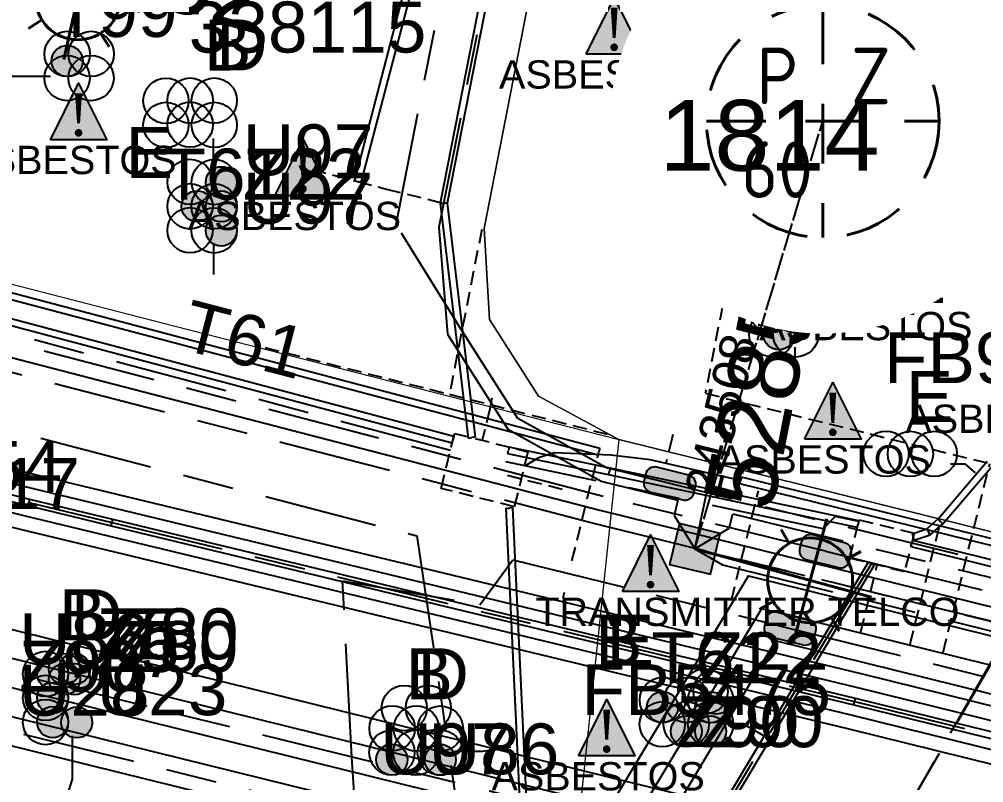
# Model space of a CAD drawing. Header units: metres. Extents: x 313711 to 315840, y 6256069 to 6257554.
# Drawn here: x 315433.85 to 315467.9, y 6256480.72 to 6256507.68 of the extents above; entities that cross this region are included whole.
import ezdxf
from ezdxf.enums import TextEntityAlignment as Align

# ---------------------------------------------------------------- set-up
doc = ezdxf.new("R2010")
doc.units = ezdxf.units.M
for name, pattern in [('Cable Exist OH', [1, 1, 0]), ('Cable Exist UG', [8.2, 4, -1.2, 1.8, -1.2]), ('Dash', [5, 3, -2]), ('DASHED', [0.75, 0.5, -0.25])]:
    doc.linetypes.add(name, pattern=pattern)
doc.layers.get('0').update_dxf_attribs({"color": 6})
for name, color, linetype in [('_User DUCT CONFIGS', 7, 'Continuous'), ('_User EARTHING', 7, 'Continuous'), ('Duct_SP_EXT', 7, 'Continuous'), ('Equip_HV_EXT', 7, 'Continuous'), ('Equip_LV_EXT', 7, 'Continuous'), ('Equip_SL_EXT', 7, 'Continuous'), ('Equip_SP_SL_EXT', 7, 'Continuous'), ('Mains_HV_EXT', 7, 'Continuous'), ('Mains_LV_EXT', 7, 'Continuous'), ('Mains_SL_EXT', 7, 'Continuous'), ('Mains_TR_EXT', 7, 'Continuous'), ('SupportsUG_SP_LV_SL_EXT', 7, 'Continuous'), ('Trench_SP_EXT', 7, 'Continuous')]:
    doc.layers.add(name, color=color, linetype=linetype)
doc.layers.add('Cadastre Land Parcels_SP_EXT', color=9, linetype='Continuous', lineweight=5)
doc.layers.add('Cadastre Roads_SP_EXT', color=9, linetype='Continuous', lineweight=5)
doc.layers.add('UNKNOWN_FEATURES', color=1, linetype='DASHED', plot=False)
doc.styles.add('COLUMN_LABEL', font='arial.ttf')
doc.styles.add('iecARIAL', font='arial.ttf', dxfattribs={"height": 2})
doc.styles.add('iecNAME', font='times.ttf')
doc.styles.add('IESYMBOL1', font='isocp.shx')
doc.styles.add('POLE_LABEL', font='arial.ttf')
doc.styles.add('SLCP_LABEL', font='arial.ttf', dxfattribs={"height": 3.5})
doc.styles.get("Standard").update_dxf_attribs({"font": 'arial.ttf'})
doc.linetypes.add('Cable E UG', pattern='A,6,-0.5,["E",Standard,S=1.7,R=0,X=0.5,Y=-1],-2.9', length=9.4)
doc.linetypes.add('Cable P UG', pattern='A,6,-0.5,["P",Standard,S=1.7,R=0,X=0.5,Y=-1],-2.9', length=9.4)

# ---------------------------------------------------------------- blocks, each defined once
blk = doc.blocks.new('COLUMN_EXT')
blk.add_hatch(color=256).paths.add_polyline_path([(-1.485, 1.485), (-1.485, -1.485), (1.485, -1.485), (1.485, 1.485)])
blk.add_lwpolyline([(-1.485, -1.485), (1.485, -1.485), (1.485, 1.485), (-1.485, 1.485)], close=True)
for tag, height, style, flags, p in [('ASSET_NUM', 2.5, 'COLUMN_LABEL', 8, (2, 2)), ('STRUCTURE_PLANT_NUMBER', 0.2, 'POLE_LABEL', 9, (1.813, 0.031)), ('STREET_CODE', 0.2, 'COLUMN_LABEL', 9, (1.813, -0.2))]:
    blk.add_attdef(tag, text='', height=height, dxfattribs=dict(style=style, flags=flags)).set_placement(p, align=Align.MIDDLE_LEFT)
at = {"flags": 9}
for tag, p in [('OWNED_BY', (1.813, -0.6)), ('COLUMN_TYPE', (1.813, -0.4)), ('STATE', (1.813, -0.8)), ('USAGE', (1.813, -1)), ('LEGEND', (1.813, -1.2)), ('LOCATION', (1.813, -1.4)), ('STREETNAME', (1.813, -1.6)), ('SUBURB', (1.813, -1.8)), ('NOTES', (1.813, -2))]:
    blk.add_attdef(tag, text='', height=0.2, dxfattribs=at).set_placement(p, align=Align.MIDDLE_LEFT)
at = {"flags": 1}
blk.add_attdef('Z', (1.813, -2.351), '', height=0.2, dxfattribs=at)
blk = doc.blocks.new('DUCT_EXT')
blk.add_circle((0, 0.8), 0.8)
at = {"flags": 1}
blk.add_attdef('Z', (0, 0), '', height=0.2, dxfattribs=at)
at = {"flags": 9}
for tag, p in [('DUCT_CODE', (0, 0)), ('XSECT_TYPE', (0, -0.2)), ('FB_REFERENCE', (0, -0.4)), ('STATE', (0, -0.6)), ('NOTES', (0, -0.8))]:
    blk.add_attdef(tag, text='', height=0.2, dxfattribs=at).set_placement(p, align=Align.MIDDLE_LEFT)
blk = doc.blocks.new('SL_LANTERN_EXT')
at = {"lineweight": 40}
for p, q in [((0, 1.968), (0, 6.468)), ((-1.459, 5.676), (-1.061, 5.278)), ((1.458, 5.676), (1.06, 5.278)), ((-2.25, 4.218), (2.25, 4.218)), ((-1.459, 2.759), (-1.061, 3.157)), ((1.458, 2.759), (1.06, 3.157)), ((0, 0), (0, 2.721))]:
    blk.add_line(p, q, dxfattribs=at)
blk.add_circle((0, 4.218), 1.5, dxfattribs=at)
at = {"style": 'iecARIAL', "flags": 8}
blk.add_attdef('ASSET_NUM', (1.5, 1.5), '', height=2.5, dxfattribs=at)
for tag, p, height, flags in [('CONSTRUCTED_VOLTAGE', (0.981, -0.653), 0.2, 9), ('CONTROL_TYPE', (0.981, -0.853), 0.2, 9), ('LANTERN_PURPOSE', (0.981, -1.053), 0.2, 9), ('LNUMBER', (2.181, -3.253), 2.5, 8), ('LANTERN_TYPE', (0.981, -1.253), 0.2, 9), ('NO_PHASES', (0.981, -1.453), 0.2, 9), ('OPERATING_VOLTAGE', (0.981, -1.653), 0.2, 9), ('ORIENTATION', (0.981, -1.853), 0.2, 9), ('OWNED_BY', (0.981, -2.053), 0.2, 9), ('STATE', (0.981, -2.253), 0.2, 9), ('USAGE', (0.981, -2.453), 0.2, 9), ('CEXIST', (0.981, -2.653), 0.2, 9), ('CNEW', (0.981, -2.853), 0.2, 9), ('CNUMBER', (0.981, -3.053), 0.2, 9), ('CREMOVE', (0.981, -3.253), 0.2, 9), ('CREPLACE', (0.981, -3.453), 0.2, 9), ('LKINGHEIGHT', (0.981, -3.653), 0.2, 9), ('LBRACKET', (0.981, -3.853), 0.2, 9), ('LBRACKETVOCAB', (0.981, -4.053), 0.2, 9), ('LCATEGORY', (0.981, -4.253), 0.2, 9), ('LCHARGE1', (0.981, -4.453), 0.2, 9), ('LCHARGE1PERCENT', (0.981, -4.653), 0.2, 9), ('LCHARGE2', (0.981, -4.853), 0.2, 9), ('LCHARGE2PERCENT', (0.981, -5.053), 0.2, 9), ('LCHARGE3', (0.981, -5.253), 0.2, 9), ('LCHARGE3PERCENT', (0.981, -5.453), 0.2, 9), ('LEXIST', (0.981, -5.653), 0.2, 9), ('LLAMP', (0.981, -5.853), 0.2, 9), ('LLAMPVOCAB', (0.981, -6.053), 0.2, 9), ('LMAST', (0.981, -6.253), 0.2, 9), ('LMASTVOCAB', (0.981, -6.453), 0.2, 9), ('LNEW', (0.981, -6.653), 0.2, 9), ('LANTNUMBER', (0.981, -6.853), 0.2, 9), ('LOUTREACH', (0.981, -7.253), 0.2, 9), ('LOUTREACHVOCAB', (0.981, -7.453), 0.2, 9), ('LRATECODE', (0.981, -7.653), 0.2, 9), ('LREMOVE', (0.981, -7.853), 0.2, 9), ('LREPLACE', (0.981, -8.053), 0.2, 9), ('LTYPE', (0.981, -8.253), 0.2, 9), ('LTYPEVOCAB', (0.981, -8.453), 0.2, 9), ('LEGEND', (0.981, -8.653), 0.2, 9), ('LOCATION', (0.981, -8.853), 0.2, 9), ('NOTES', (0.981, -9.053), 0.2, 9), ('STREETNAME', (0.981, -9.253), 0.2, 9), ('SUBURB', (0.981, -9.453), 0.2, 1)]:
    blk.add_attdef(tag, p, '', height=height, dxfattribs=dict(flags=flags))
blk = doc.blocks.new('LV_STJ_EXT')
h = blk.add_hatch(color=256)
edge = h.paths.add_edge_path()
edge.add_ellipse((-0.586, 0.131), major_axis=(0.226, 0.226), ratio=1, start_angle=45, end_angle=135)
edge.add_line((-0.906, 0.131), (-0.906, -0.131))
edge.add_ellipse((-0.586, -0.131), major_axis=(0.226, 0.226), ratio=1, start_angle=135, end_angle=225)
edge.add_line((-0.586, -0.451), (0.586, -0.451))
edge.add_ellipse((0.586, -0.131), major_axis=(-0.226, 0.226), ratio=1, start_angle=135, end_angle=225)
edge.add_line((0.906, -0.131), (0.906, 0.131))
edge.add_ellipse((0.586, 0.131), major_axis=(-0.226, 0.226), ratio=1, start_angle=225, end_angle=315)
edge.add_line((0.586, 0.451), (-0.586, 0.451))
blk.add_lwpolyline([(-0.906, 0.131), (-0.906, -0.131, 0.414214), (-0.586, -0.451), (0.586, -0.451, 0.414214), (0.906, -0.131), (0.906, 0.131, 0.414214), (0.586, 0.451), (-0.586, 0.451, 0.414214)], format="xyb", close=True)
at = {"flags": 1}
blk.add_attdef('Z', (0, 0), '', height=0.2, dxfattribs=at)
at = {"flags": 9}
for tag, p in [('ORIENTATION', (0, 0)), ('USAGE', (0, -0.2)), ('LEGEND', (0, -0.4)), ('NOTES', (0, -0.6))]:
    blk.add_attdef(tag, text='', height=0.2, dxfattribs=at).set_placement(p, align=Align.MIDDLE_LEFT)
blk = doc.blocks.new('HV_STJ_EXT')
h = blk.add_hatch(color=256)
edge = h.paths.add_edge_path()
edge.add_ellipse((-0.586, 0.131), major_axis=(0.226, 0.226), ratio=1, start_angle=45, end_angle=135)
edge.add_line((-0.906, 0.131), (-0.906, -0.131))
edge.add_ellipse((-0.586, -0.131), major_axis=(0.226, 0.226), ratio=1, start_angle=135, end_angle=225)
edge.add_line((-0.586, -0.451), (0.586, -0.451))
edge.add_ellipse((0.586, -0.131), major_axis=(-0.226, 0.226), ratio=1, start_angle=135, end_angle=225)
edge.add_line((0.906, -0.131), (0.906, 0.131))
edge.add_ellipse((0.586, 0.131), major_axis=(-0.226, 0.226), ratio=1, start_angle=225, end_angle=315)
edge.add_line((0.586, 0.451), (-0.586, 0.451))
blk.add_lwpolyline([(-0.906, 0.131), (-0.906, -0.131, 0.414214), (-0.586, -0.451), (0.586, -0.451, 0.414214), (0.906, -0.131), (0.906, 0.131, 0.414214), (0.586, 0.451), (-0.586, 0.451, 0.414214)], format="xyb", close=True)
for tag, flags, p in [('ORIENTATION', 9, (1.5, 0)), ('USAGE', 9, (1.5, -0.2)), ('LEGEND', 9, (1.5, -0.4)), ('NOTES', 9, (1.5, -0.6)), ('Z', 1, (1.5, -0.8))]:
    blk.add_attdef(tag, text='', height=0.2, dxfattribs=dict(flags=flags)).set_placement(p, align=Align.MIDDLE_LEFT)
blk = doc.blocks.new('WARNING_FEATURE_EXT')
h = blk.add_hatch(color=2)
h.dxf.hatch_style = 1
h.paths.add_polyline_path([(0.001, 1.995), (-0.994, -0.001), (0.997, -0.001)])
at = {"color": 18, "true_color": 0x000000}
blk.add_lwpolyline([(-0.994, -0.001), (0.001, 1.995), (0.997, -0.001)], close=True, dxfattribs=at)
at = {"color": 18, "true_color": 0x000000, "insert": (0.001, 0.872), "char_height": 1.5, "attachment_point": 5, "line_spacing_factor": 1.5, "style": 'iecNAME'}
blk.add_mtext_dynamic_manual_height_columns('!', width=1.5, gutter_width=4, heights=[0], dxfattribs=at)
at = {"color": 2, "flags": 1}
for tag, p in [('STATE', (1.191, 2.008)), ('HAZMAT_ID', (1.191, 0.723))]:
    blk.add_attdef(tag, p, '', height=0.8, dxfattribs=at)
at = {"color": 2}
blk.add_attdef('WARNING_TYPE', text='', height=1, dxfattribs=at).set_placement((-4.067, -1.217), (4.875, -1.217), align=Align.ALIGNED)
at = {"color": 2, "flags": 1}
blk.add_attdef('WARNING_DESC', text='', height=0.8, dxfattribs=at).set_placement((1.191, -0.562), align=Align.MIDDLE_CENTER)
blk = doc.blocks.new('CABLE_LARGE_EXT')
h = blk.add_hatch(color=256)
edge = h.paths.add_edge_path()
edge.add_arc((0, 0.55), 0.55, 0, 360)
blk.add_circle((0, 0.55), 0.55)
at = {"flags": 1}
blk.add_attdef('Z', (0, 0), '', height=0.2, dxfattribs=at)
at = {"flags": 9}
for tag, p in [('COND_CODE', (0, 0)), ('STATE', (0, -0.4)), ('FB_REFERENCE', (0, -0.2)), ('XSECT_SIZE', (0, -0.6)), ('NOTES', (0, -0.8))]:
    blk.add_attdef(tag, text='', height=0.2, dxfattribs=at).set_placement(p, align=Align.MIDDLE_LEFT)
blk = doc.blocks.new('SLCP_ZELL_EXT')
blk.add_wipeout([(-0.236, 7.5), (-0.706, 7.47), (-1.174, 7.411), (-1.637, 7.323), (-2.093, 7.206), (-2.542, 7.06), (-2.98, 6.887), (-3.407, 6.686), (-3.82, 6.459), (-4.218, 6.206), (-4.599, 5.929), (-4.962, 5.629), (-5.306, 5.306), (-5.629, 4.962), (-5.929, 4.599), (-6.206, 4.218), (-6.459, 3.82), (-6.686, 3.407), (-6.887, 2.98), (-7.06, 2.542), (-7.206, 2.093), (-7.323, 1.637), (-7.411, 1.174), (-7.47, 0.706), (-7.5, 0.236), (-7.5, -0.236), (-7.47, -0.706), (-7.411, -1.174), (-7.323, -1.637), (-7.206, -2.093), (-7.06, -2.542), (-6.887, -2.98), (-6.686, -3.407), (-6.459, -3.82), (-6.206, -4.218), (-5.929, -4.599), (-5.629, -4.962), (-5.306, -5.306), (-4.962, -5.629), (-4.599, -5.929), (-4.218, -6.206), (-3.82, -6.459), (-3.407, -6.686), (-2.98, -6.887), (-2.542, -7.06), (-2.093, -7.206), (-1.637, -7.323), (-1.174, -7.411), (-0.706, -7.47), (-0.236, -7.5), (0.236, -7.5), (0.706, -7.47), (1.174, -7.411), (1.637, -7.323), (2.093, -7.206), (2.542, -7.06), (2.98, -6.887), (3.407, -6.686), (3.82, -6.459), (4.218, -6.206), (4.599, -5.929), (4.962, -5.629), (5.306, -5.306), (5.629, -4.962), (5.929, -4.599), (6.206, -4.218), (6.459, -3.82), (6.686, -3.407), (6.887, -2.98), (7.06, -2.542), (7.206, -2.093), (7.323, -1.637), (7.411, -1.174), (7.47, -0.706), (7.5, -0.236), (7.5, 0.236), (7.47, 0.706), (7.411, 1.174), (7.323, 1.637), (7.206, 2.093), (7.06, 2.542), (6.887, 2.98), (6.686, 3.407), (6.459, 3.82), (6.206, 4.218), (5.929, 4.599), (5.629, 4.962), (5.306, 5.306), (4.962, 5.629), (4.599, 5.929), (4.218, 6.206), (3.82, 6.459), (3.407, 6.686), (2.98, 6.887), (2.542, 7.06), (2.093, 7.206), (1.637, 7.323), (1.174, 7.411), (0.706, 7.47), (0.236, 7.5)])
at = {"linetype": 'Dash', "lineweight": 40, "ltscale": 0.7}
for p, q in [((0, 4.109), (0, -4.109)), ((-4.109, 0), (4.109, 0))]:
    blk.add_line(p, q, dxfattribs=at)
blk.add_circle((0, 0), 4.109, dxfattribs=at)
at = {"lineweight": 40, "style": 'IESYMBOL1'}
for s, p in [('P', (-1.604, 0)), ('Z', (1.702, 0)), ('60', (-1.612, -3.312))]:
    blk.add_text(s, height=2, dxfattribs=at).set_placement(p, align=Align.BOTTOM_CENTER)
at = {"style": 'SLCP_LABEL'}
for tag, height, flags, p in [('ASSET_NUM', 2.5, 8, (2, 2)), ('STREET_CODE', 0.2, 9, (0, -0.2))]:
    blk.add_attdef(tag, text='', height=height, dxfattribs=dict(at, flags=flags)).set_placement(p, align=Align.MIDDLE_LEFT)
at = {"flags": 1}
blk.add_attdef('Z', (0, 0), '', height=0.2, dxfattribs=at)
at = {"flags": 9}
for tag, p in [('CONSTRUCTED_VOLTAGE', (0, -0.4)), ('CONTROL_TYPE', (0, -0.6)), ('OPERATING_VOLTAGE', (0, -1)), ('NO_PHASES', (0, -0.8)), ('ORIENTATION', (0, -1.2)), ('OWNED_BY', (0, -1.4)), ('USAGE', (0, -1.6)), ('LOCATION', (0, -1.8)), ('STATE', (0, -2)), ('NOTES', (0, -2.2))]:
    blk.add_attdef(tag, text='', height=0.2, dxfattribs=at).set_placement(p, align=Align.MIDDLE_LEFT)

msp = doc.modelspace()

# ---------------------------------------------------------------- linework, layer by layer
at = {"layer": '_User DUCT CONFIGS'}
for points in [[(315434.947, 6256505.66), (315433.392, 6256505.66)], [(315440.698, 6256503.474), (315440.698, 6256502.424)], [(315461.221, 6256499.833), (315461.221, 6256498.783)], [(315440.707, 6256499.717), (315440.707, 6256498.668)], [(315461.233, 6256496.102), (315461.233, 6256495.066)], [(315466.726, 6256491.986), (315467.236, 6256491.986), (315467.598, 6256491.668)], [(315458.745, 6256482.811), (315459.397, 6256482.811), (315460.106, 6256482.395)], [(315435.719, 6256482.377), (315435.719, 6256480.851), (315435.345, 6256479.646)], [(315449.223, 6256481.836), (315450.207, 6256481.836), (315451.204, 6256481.983)]]:
    msp.add_lwpolyline(points, dxfattribs=at)
at = {"layer": 'Cadastre Land Parcels_SP_EXT', "linetype": 'Continuous'}
msp.add_lwpolyline([(315508.875, 6256481.375), (315522.335, 6256534.735), (315497.114, 6256542.108), (315497.638, 6256544.327), (315460.565, 6256553.075), (315460.542, 6256552.988), (315450.263, 6256500.295), (315450.458, 6256497.086), (315452.186, 6256494.376), (315455.014, 6256492.844), (315506.65, 6256480.04), (315508.875, 6256481.375)], close=True, dxfattribs=at)
at = {"layer": 'Cadastre Roads_SP_EXT', "linetype": 'Continuous'}
msp.add_lwpolyline([(315437.702, 6256550.833), (315432.831, 6256525.437), (315433.183, 6256525.36), (315431.701, 6256519.549), (315427.911, 6256499.793), (315439.301, 6256496.855), (315455.014, 6256492.844), (315452.186, 6256494.376), (315450.458, 6256497.086), (315450.263, 6256500.295), (315460.542, 6256552.988)], dxfattribs=at)
msp.add_lwpolyline([(315506.65, 6256480.04), (315455.014, 6256492.844), (315454.051, 6256483.679), (315453.102, 6256474.619), (315482.651, 6256467.388), (315504.887, 6256461.94), (315505.776, 6256471.055), (315506.65, 6256480.04)], close=True, dxfattribs=at)
at = {"layer": 'Duct_SP_EXT'}
for p, q in [((315450.815, 6256521.624), (315445.68, 6256501.984)), ((315451.048, 6256521.563), (315445.913, 6256501.923)), ((315451.013, 6256512.91), (315448.712, 6256501.193)), ((315451.246, 6256512.848), (315448.954, 6256501.184)), ((315445.68, 6256501.984), (315445.797, 6256501.953)), ((315445.913, 6256501.923), (315445.797, 6256501.953)), ((315448.712, 6256501.193), (315449.704, 6256492.895)), ((315448.712, 6256501.193), (315448.833, 6256501.188)), ((315448.954, 6256501.184), (315448.833, 6256501.188)), ((315448.954, 6256501.184), (315449.943, 6256492.923)), ((315422.692, 6256500.906), (315454.349, 6256492.533)), ((315422.63, 6256500.674), (315454.287, 6256492.301)), ((315424.448, 6256499.543), (315449.196, 6256492.956)), ((315424.386, 6256499.311), (315449.135, 6256492.724)), ((315418.618, 6256494.38), (315434.154, 6256490.506)), ((315418.676, 6256494.613), (315434.211, 6256490.739)), ((315449.135, 6256492.724), (315449.166, 6256492.84)), ((315449.196, 6256492.956), (315449.166, 6256492.84)), ((315449.704, 6256492.895), (315449.824, 6256492.909)), ((315449.943, 6256492.923), (315449.824, 6256492.909)), ((315451.1, 6256492.342), (315451.124, 6256492.46)), ((315454.66, 6256491.591), (315451.1, 6256492.342)), ((315451.149, 6256492.577), (315451.124, 6256492.46)), ((315454.71, 6256491.826), (315451.149, 6256492.577)), ((315454.287, 6256492.301), (315454.318, 6256492.417)), ((315454.349, 6256492.533), (315454.318, 6256492.417)), ((315466.293, 6256490.036), (315468.028, 6256492.072)), ((315454.66, 6256491.591), (315454.685, 6256491.708)), ((315454.71, 6256491.826), (315454.685, 6256491.708)), ((315463.489, 6256489.966), (315454.71, 6256491.826)), ((315466.464, 6256489.868), (315468.211, 6256491.916)), ((315463.439, 6256489.731), (315454.66, 6256491.591)), ((315459.289, 6256491.281), (315459.318, 6256491.397)), ((315459.346, 6256491.514), (315459.318, 6256491.397)), ((315469.956, 6256488.903), (315459.346, 6256491.514)), ((315469.899, 6256488.67), (315459.289, 6256491.281)), ((315434.154, 6256490.506), (315434.183, 6256490.622)), ((315434.211, 6256490.739), (315434.183, 6256490.622)), ((315434.211, 6256490.739), (315437.145, 6256490.032)), ((315434.154, 6256490.506), (315437.089, 6256489.799)), ((315451.039, 6256490.413), (315451.159, 6256490.419)), ((315451.712, 6256476.151), (315451.039, 6256490.413)), ((315451.278, 6256490.425), (315451.159, 6256490.419)), ((315451.951, 6256476.182), (315451.278, 6256490.425)), ((315437.145, 6256490.032), (315437.117, 6256489.916)), ((315437.145, 6256490.032), (315463.368, 6256483.707)), ((315463.489, 6256489.966), (315463.464, 6256489.848)), ((315465.892, 6256489.684), (315466.3, 6256490.042)), ((315466.3, 6256490.042), (315466.293, 6256490.036)), ((315466.293, 6256490.036), (315466.379, 6256489.952)), ((315466.3, 6256490.042), (315466.379, 6256489.952)), ((315466.458, 6256489.862), (315466.379, 6256489.952)), ((315466.464, 6256489.868), (315466.379, 6256489.952)), ((315437.089, 6256489.799), (315437.117, 6256489.916)), ((315437.089, 6256489.799), (315463.312, 6256483.473)), ((315463.439, 6256489.731), (315463.464, 6256489.848)), ((315465.376, 6256489.515), (315465.892, 6256489.684)), ((315465.892, 6256489.684), (315465.953, 6256489.578)), ((315466.013, 6256489.471), (315466.458, 6256489.862)), ((315466.458, 6256489.862), (315466.464, 6256489.868)), ((315465.386, 6256489.291), (315465.357, 6256489.174)), ((315465.376, 6256489.515), (315465.413, 6256489.401)), ((315465.386, 6256489.291), (315473.74, 6256487.227)), ((315465.451, 6256489.287), (315465.413, 6256489.401)), ((315465.451, 6256489.287), (315466.013, 6256489.471)), ((315466.013, 6256489.471), (315465.953, 6256489.578)), ((315465.329, 6256489.058), (315465.357, 6256489.174)), ((315465.329, 6256489.058), (315473.682, 6256486.994)), ((315463.83, 6256488.525), (315450.923, 6256466.966)), ((315464.036, 6256488.401), (315451.129, 6256466.842)), ((315463.83, 6256488.525), (315463.933, 6256488.463)), ((315464.036, 6256488.401), (315463.933, 6256488.463)), ((315463.312, 6256483.473), (315463.34, 6256483.59)), ((315463.312, 6256483.473), (315491.461, 6256476.524)), ((315463.368, 6256483.707), (315463.34, 6256483.59)), ((315463.368, 6256483.707), (315491.519, 6256476.756))]:
    msp.add_line(p, q, dxfattribs=at)
at = {"layer": 'Mains_HV_EXT', "linetype": 'Cable P UG'}
for points in [[(315520.024, 6256556.791), (315521.712, 6256562.915), (315531.693, 6256560.161), (315531.693, 6256560.161), (315525.289, 6256537.596), (315525.235, 6256537.411), (315524.458, 6256534.217), (315510.988, 6256480.81), (315510.59, 6256479.231), (315510.59, 6256479.231), (315495.69, 6256466.767), (315483.246, 6256469.816), (315453.696, 6256477.047), (315424.063, 6256484.365), (315402.213, 6256489.832), (315396.85, 6256491.172), (315386.013, 6256493.88), (315355.864, 6256501.414)], [(315520.543, 6256556.791), (315522.061, 6256562.3), (315530.592, 6256559.946), (315530.592, 6256559.946), (315524.328, 6256537.872), (315524.269, 6256537.669), (315523.487, 6256534.457), (315510.019, 6256481.054), (315509.7, 6256479.79), (315509.7, 6256479.79), (315495.435, 6256467.859), (315483.483, 6256470.788), (315453.933, 6256478.019), (315426.141, 6256484.882), (315424.549, 6256486.305), (315402.699, 6256491.773), (315397.334, 6256493.113), (315386.497, 6256495.82), (315355.546, 6256503.555)], [(315521.061, 6256556.791), (315522.41, 6256561.685), (315529.492, 6256559.731), (315529.492, 6256559.731), (315523.367, 6256538.148), (315523.303, 6256537.927), (315522.517, 6256534.698), (315509.049, 6256481.299), (315508.809, 6256480.349), (315508.809, 6256480.349), (315495.181, 6256468.951), (315483.721, 6256471.759), (315454.17, 6256478.99), (315426.622, 6256485.793), (315425.031, 6256487.216), (315402.941, 6256492.743), (315397.577, 6256494.083), (315386.74, 6256496.791), (315355.387, 6256504.626), (315354.208, 6256503.92)], [(315521.58, 6256556.791), (315522.759, 6256561.07), (315528.391, 6256559.516), (315528.391, 6256559.516), (315522.406, 6256538.424), (315522.336, 6256538.185), (315521.546, 6256534.938), (315508.079, 6256481.544), (315507.919, 6256480.908), (315507.919, 6256480.908), (315494.927, 6256470.043), (315483.959, 6256472.73), (315454.407, 6256479.962), (315427.103, 6256486.705), (315425.513, 6256488.126), (315403.184, 6256493.713), (315397.819, 6256495.053), (315386.982, 6256497.761), (315386.982, 6256497.761), (315355.228, 6256505.696)], [(315313.849, 6256515.017), (315314.606, 6256514.828), (315328.411, 6256511.377), (315332.494, 6256510.354), (315352.643, 6256505.313), (315355.069, 6256506.767), (315355.069, 6256506.767), (315387.225, 6256498.731), (315398.062, 6256496.023), (315403.426, 6256494.683), (315425.996, 6256489.036), (315425.996, 6256489.036), (315427.584, 6256487.616), (315454.643, 6256480.934), (315484.197, 6256473.701), (315494.673, 6256471.135), (315507.029, 6256481.467), (315507.029, 6256481.467), (315520.348, 6256534.277), (315509.814, 6256537.332), (315513.833, 6256551.191)], [(315367.946, 6256512.002), (315388.001, 6256506.948), (315388.001, 6256506.948), (315403.817, 6256503.092), (315427.304, 6256497.364), (315454.349, 6256490.349), (315454.349, 6256490.349), (315498.399, 6256479.463), (315503.467, 6256483.703), (315515.525, 6256531.511), (315504.858, 6256534.604), (315509.668, 6256551.191)], [(315436.748, 6256419.455), (315435.986, 6256431.467), (315435.262, 6256442.871), (315449.827, 6256441.854), (315449.827, 6256441.854), (315447.997, 6256468.684), (315459.594, 6256488.029), (315459.594, 6256488.029), (315498.635, 6256478.373), (315498.635, 6256478.373), (315504.358, 6256483.144), (315516.731, 6256532.203), (315506.097, 6256535.286), (315510.709, 6256551.191)], [(315449.142, 6256466.609), (315449.017, 6256468.422), (315460.07, 6256486.877), (315498.892, 6256477.284), (315505.248, 6256482.585), (315517.937, 6256532.894), (315507.336, 6256535.968), (315511.75, 6256551.191)], [(315512.792, 6256551.191), (315508.575, 6256536.65), (315519.142, 6256533.586), (315506.138, 6256482.026), (315499.159, 6256476.189), (315460.548, 6256485.728), (315450.037, 6256468.161), (315450.139, 6256466.677)], [(315636.172, 6256442.659), (315561.234, 6256460.994), (315555.592, 6256460.225), (315526.31, 6256467.475), (315512.72, 6256470.825), (315503.979, 6256473.005), (315491.37, 6256476.155), (315463.221, 6256483.104), (315437, 6256489.43), (315434.064, 6256490.136), (315418.526, 6256494.012), (315385.608, 6256502.285), (315365.238, 6256507.415)], [(315636.052, 6256442.173), (315561.208, 6256460.485), (315555.564, 6256459.717), (315526.19, 6256466.989), (315512.599, 6256470.339), (315503.858, 6256472.52), (315491.249, 6256475.669), (315463.103, 6256482.618), (315436.883, 6256488.944), (315433.945, 6256489.651), (315418.404, 6256493.527), (315385.486, 6256501.8), (315365.116, 6256506.93)]]:
    msp.add_lwpolyline(points, dxfattribs=at)
at = {"layer": 'Mains_HV_EXT', "linetype": 'Cable E UG'}
for points in [[(315636.532, 6256444.115), (315561.314, 6256462.518), (315556.965, 6256461.926), (315556.965, 6256461.926), (315555.673, 6256461.75), (315526.67, 6256468.931), (315513.081, 6256472.281), (315504.342, 6256474.46), (315491.731, 6256477.611), (315463.577, 6256484.561), (315437.351, 6256490.888), (315434.421, 6256491.593), (315418.89, 6256495.467), (315385.974, 6256503.74), (315365.604, 6256508.87)], [(315636.412, 6256443.63), (315561.287, 6256462.01), (315561.287, 6256462.01), (315555.646, 6256461.242), (315526.55, 6256468.445), (315512.96, 6256471.795), (315504.221, 6256473.975), (315491.611, 6256477.125), (315463.459, 6256484.076), (315437.234, 6256490.402), (315434.302, 6256491.108), (315418.768, 6256494.982), (315385.852, 6256503.255), (315365.482, 6256508.385)]]:
    msp.add_lwpolyline(points, dxfattribs=at)
at = {"layer": 'Mains_HV_EXT', "linetype": 'Cable Exist UG'}
for points in [[(315415.894, 6256497.575), (315426.676, 6256494.944), (315447.887, 6256489.442), (315450.109, 6256474.413), (315450.373, 6256470.567)], [(315434.256, 6256450.837), (315434.727, 6256443.409), (315448.295, 6256442.462), (315448.295, 6256442.462), (315445.591, 6256481.629), (315445.262, 6256487.85), (315445.262, 6256487.85), (315450.108, 6256487.009), (315451.282, 6256488.595), (315461.069, 6256486.171)]]:
    msp.add_lwpolyline(points, dxfattribs=at)
at = {"layer": 'Mains_LV_EXT', "linetype": 'Cable Exist UG'}
for points in [[(315462.315, 6256488.896), (315463.951, 6256488.492)], [(315463.951, 6256488.492), (315451.564, 6256467.803), (315453.581, 6256438.464)], [(315463.951, 6256488.492), (315477.952, 6256485.033), (315506.15, 6256478.065), (315507.922, 6256477.572), (315507.442, 6256475.629)]]:
    msp.add_lwpolyline(points, dxfattribs=at)
at = {"layer": 'Mains_SL_EXT', "linetype": 'Cable Exist UG'}
for points in [[(315457.704, 6256488.979), (315458.915, 6256489.712), (315459.041, 6256490.22), (315506.277, 6256478.549), (315514.554, 6256476.243), (315517.57, 6256475.497), (315517.333, 6256474.537), (315518.255, 6256473.128)], [(315457.704, 6256488.979), (315458.674, 6256488.418), (315468.707, 6256485.948), (315463.174, 6256476.272)]]:
    msp.add_lwpolyline(points, dxfattribs=at)
at = {"layer": 'Trench_SP_EXT', "linetype": 'Cable Exist UG'}
for points in [[(315449.07, 6256492.451), (315424.32, 6256499.036), (315423.36, 6256499.27), (315415.879, 6256500.729), (315404.019, 6256503.688), (315389.596, 6256507.292)], [(315459.318, 6256491.397), (315456.131, 6256492.12), (315454.734, 6256492.289), (315452.742, 6256492.366), (315452.182, 6256492.192), (315451.714, 6256491.911)], [(315463.488, 6256489.945), (315462.653, 6256490.122), (315462.238, 6256489.684), (315451.032, 6256492.056)], [(315457.704, 6256488.979), (315458.128, 6256490.979)], [(315457.704, 6256488.979), (315468.921, 6256486.254), (315462.954, 6256475.89)]]:
    msp.add_lwpolyline(points, dxfattribs=at)
at = {"layer": 'UNKNOWN_FEATURES'}
for points in [[(315462.579, 6256517.415), (315458.073, 6256494.476), (315482.782, 6256488.371)], [(315444.188, 6256502.374), (315445.797, 6256501.953), (315446.817, 6256501.687), (315448.833, 6256501.188)], [(315450.179, 6256500.258), (315449.036, 6256494.441)], [(315442.531, 6256496.087), (315449.036, 6256494.441), (315454.679, 6256493.013)], [(315450.537, 6256494.299), (315450.463, 6256493.922), (315450.19, 6256492.818)], [(315449.22, 6256493.058), (315451.807, 6256492.411), (315451.327, 6256490.47), (315448.74, 6256491.117), (315449.22, 6256493.058)], [(315456.922, 6256493.02), (315456.892, 6256492.87), (315456.677, 6256491.996)], [(315453.364, 6256488.558), (315454.318, 6256492.417)], [(315466.471, 6256485.325), (315468.119, 6256491.994)], [(315453.023, 6256491.082), (315450.921, 6256491.608)], [(315458.996, 6256487.171), (315459.949, 6256491.026)], [(315463.504, 6256490.011), (315465.446, 6256489.532), (315465.11, 6256488.172), (315463.168, 6256488.652), (315463.504, 6256490.011)], [(315465.307, 6256485.612), (315466.379, 6256489.952)], [(315463.559, 6256486.044), (315464.144, 6256488.411)], [(315453.094, 6256487.443), (315453.045, 6256487.245), (315453.32, 6256487.176)]]:
    msp.add_lwpolyline(points, dxfattribs=at)

# ---------------------------------------------------------------- block references
at = {"layer": '_User DUCT CONFIGS'}
for name, p, rotation in [('DUCT_EXT', (315435.539, 6256505.66), 359.9454710697963), ('DUCT_EXT', (315436.387, 6256505.66), 359.9454710697963), ('DUCT_EXT', (315439.827, 6256504.804), 90.08404017170474), ('DUCT_EXT', (315440.683, 6256504.811), 90.00750360318835), ('DUCT_EXT', (315441.534, 6256504.81), 90.00750360318835), ('DUCT_EXT', (315439.827, 6256503.951), 90.02620017972468), ('DUCT_EXT', (315440.682, 6256503.962), 90.00750360318835), ('DUCT_EXT', (315441.533, 6256503.951), 90.00750360318835), ('DUCT_EXT', (315440.682, 6256501.938), 89.96050976412106), ('DUCT_EXT', (315441.533, 6256501.936), 90.01503872265131), ('CABLE_LARGE_EXT', (315441.533, 6256501.936), 90.8107352255542), ('DUCT_EXT', (315440.68, 6256501.079), 89.96050976412106), ('DUCT_EXT', (315441.531, 6256501.077), 90.01503872265131), ('DUCT_EXT', (315460.35, 6256501.163), 90.08404017170474), ('DUCT_EXT', (315461.206, 6256501.171), 90.00750360318835), ('DUCT_EXT', (315462.057, 6256501.169), 90.00750360318835), ('CABLE_LARGE_EXT', (315440.68, 6256501.079), 90.0000000000002), ('CABLE_LARGE_EXT', (315441.531, 6256501.077), 90.08633879351177), ('CABLE_LARGE_EXT', (315461.206, 6256501.171), 90.0000000000002), ('CABLE_LARGE_EXT', (315462.057, 6256501.169), 90.0000000000002), ('DUCT_EXT', (315440.68, 6256500.231), 89.96050976412106), ('DUCT_EXT', (315441.531, 6256500.228), 90.01503872265131), ('DUCT_EXT', (315460.35, 6256500.311), 90.02620017972468), ('DUCT_EXT', (315461.205, 6256500.322), 90.00750360318835), ('DUCT_EXT', (315462.056, 6256500.311), 90.00750360318835), ('CABLE_LARGE_EXT', (315462.056, 6256500.31), 90.0000000000002), ('CABLE_LARGE_EXT', (315441.531, 6256500.228), 90.8107352255542), ('DUCT_EXT', (315461.22, 6256498.264), 89.95834391321375), ('DUCT_EXT', (315462.071, 6256498.262), 89.95834391321375), ('DUCT_EXT', (315461.218, 6256497.415), 89.95834391321375), ('DUCT_EXT', (315462.069, 6256497.403), 89.95834391321375), ('CABLE_LARGE_EXT', (315461.218, 6256497.415), 90.04039190104183), ('CABLE_LARGE_EXT', (315462.069, 6256497.403), 90.08633879351177), ('DUCT_EXT', (315461.218, 6256496.563), 89.95834391321375), ('CABLE_LARGE_EXT', (315461.218, 6256496.563), 90.04039190104183), ('DUCT_EXT', (315462.069, 6256496.555), 89.95834391321375), ('DUCT_EXT', (315464.455, 6256491.536), 0.03051760681447036), ('DUCT_EXT', (315465.314, 6256491.534), 0.03051760681447036), ('DUCT_EXT', (315466.157, 6256491.535), 0.03051760681447036), ('DUCT_EXT', (315435.58, 6256484.563), 89.87053325356494), ('CABLE_LARGE_EXT', (315435.994, 6256484.738), 90.0000000000002), ('CABLE_LARGE_EXT', (315436.352, 6256484.738), 90.0000000000002), ('CABLE_LARGE_EXT', (315435.58, 6256484.563), 89.92166981202116), ('CABLE_LARGE_EXT', (315435.994, 6256484.38), 90.0000000000002), ('CABLE_LARGE_EXT', (315436.352, 6256484.38), 90.04594690086086), ('DUCT_EXT', (315435.577, 6256483.714), 89.87053325356494), ('DUCT_EXT', (315435.577, 6256483.714), 89.94706982857011), ('DUCT_EXT', (315458.067, 6256483.146), 0.06659222496767825), ('DUCT_EXT', (315458.453, 6256483.146), 0.1244322706665886), ('CABLE_LARGE_EXT', (315435.577, 6256483.714), 90.0000000000002), ('DUCT_EXT', (315447.44, 6256482.558), 359.9280103208017), ('DUCT_EXT', (315448.292, 6256482.558), 359.985850302495), ('DUCT_EXT', (315456.56, 6256482.838), 359.9364770932881), ('DUCT_EXT', (315457.412, 6256482.838), 359.9364776268964), ('DUCT_EXT', (315458.261, 6256482.835), 0.04039203456142104), ('DUCT_EXT', (315458.261, 6256482.835), 359.9364770932881), ('CABLE_LARGE_EXT', (315458.261, 6256482.835), 0.04039203456142104), ('DUCT_EXT', (315435.576, 6256482.861), 89.87053325356494), ('DUCT_EXT', (315456.552, 6256481.987), 359.9364770932881), ('DUCT_EXT', (315457.4, 6256481.987), 359.9364770932881), ('DUCT_EXT', (315458.259, 6256481.984), 359.9364770932881), ('CABLE_LARGE_EXT', (315435.576, 6256482.861), 90.0000000000002), ('CABLE_LARGE_EXT', (315436.427, 6256482.852), 90.0000000000002), ('DUCT_EXT', (315447.015, 6256481.837), 359.9093137262316), ('DUCT_EXT', (315447.867, 6256481.836), 359.9093137262316), ('DUCT_EXT', (315448.716, 6256481.833), 359.9093137262316), ('CABLE_LARGE_EXT', (315458.259, 6256481.984), 359.9960411583202), ('DUCT_EXT', (315447.007, 6256480.986), 359.9093137262316), ('DUCT_EXT', (315447.855, 6256480.985), 359.9093137262316), ('DUCT_EXT', (315448.714, 6256480.982), 359.9093137262316), ('CABLE_LARGE_EXT', (315448.714, 6256480.982), 0.04398482175385256)]:
    msp.add_blockref(name, p, dxfattribs=dict(at, rotation=rotation))
for name, p in [('CABLE_LARGE_EXT', (315435.539, 6256505.66)), ('DUCT_EXT', (315435.537, 6256504.809)), ('DUCT_EXT', (315436.385, 6256504.809)), ('CABLE_LARGE_EXT', (315456.56, 6256482.838)), ('CABLE_LARGE_EXT', (315457.4, 6256481.987)), ('CABLE_LARGE_EXT', (315447.006, 6256480.986))]:
    msp.add_blockref(name, p, dxfattribs=at)
at = {"layer": '_User EARTHING'}
ref = msp.add_blockref('WARNING_FEATURE_EXT', (315454.855, 6256506.453), dxfattribs=at)
ref.add_attrib('WARNING_TYPE', 'ASBESTOS', (315450.788, 6256505.236), dxfattribs={"layer": '0', "color": 2, "height": 1})
ref = msp.add_blockref('WARNING_FEATURE_EXT', (315435.942, 6256503.432), dxfattribs=at)
ref.add_attrib('WARNING_TYPE', 'ASBESTOS', (315431.875, 6256502.215), dxfattribs={"layer": '0', "color": 2, "height": 1})
ref = msp.add_blockref('WARNING_FEATURE_EXT', (315443.867, 6256501.454), dxfattribs=at)
ref.add_attrib('WARNING_TYPE', 'ASBESTOS', (315439.801, 6256500.237), dxfattribs={"layer": '0', "color": 2, "height": 1})
ref = msp.add_blockref('WARNING_FEATURE_EXT', (315464.041, 6256497.566), dxfattribs=at)
ref.add_attrib('WARNING_TYPE', 'ASBESTOS', (315459.975, 6256496.349), dxfattribs={"layer": '0', "color": 2, "height": 1})
ref = msp.add_blockref('WARNING_FEATURE_EXT', (315469.203, 6256494.293), dxfattribs=at)
ref.add_attrib('WARNING_TYPE', 'ASBESTOS', (315465.137, 6256493.076), dxfattribs={"layer": '0', "color": 2, "height": 1})
ref = msp.add_blockref('WARNING_FEATURE_EXT', (315462.574, 6256492.856), dxfattribs=at)
ref.add_attrib('WARNING_TYPE', 'ASBESTOS', (315458.507, 6256491.639), dxfattribs={"layer": '0', "color": 2, "height": 1})
ref = msp.add_blockref('WARNING_FEATURE_EXT', (315456.138, 6256487.475), dxfattribs=at)
ref.add_attrib('WARNING_TYPE', 'TRANSMITTER TELCO', (315452.071, 6256486.258), dxfattribs={"layer": '0', "color": 2, "height": 1})
ref = msp.add_blockref('WARNING_FEATURE_EXT', (315454.59, 6256481.666), dxfattribs=at)
ref.add_attrib('WARNING_TYPE', 'ASBESTOS', (315450.524, 6256480.449), dxfattribs={"layer": '0', "color": 2, "height": 1})
at = {"layer": 'Equip_HV_EXT'}
for p, rotation in [((315456.816, 6256491.285), 166.1216808393208), ((315461.069, 6256486.171), 166.0896876409566)]:
    msp.add_blockref('HV_STJ_EXT', p, dxfattribs=dict(at, rotation=rotation))
at = {"layer": 'Equip_LV_EXT', "rotation": 346.1216808393209}
msp.add_blockref('LV_STJ_EXT', (315462.315, 6256488.896), dxfattribs=at)
at = {"layer": 'Equip_SP_SL_EXT'}
ref = msp.add_blockref('SL_LANTERN_EXT', (315431.806, 6256509.394), dxfattribs=dict(at, rotation=257.1930369397287))
ref.add_attrib('ASSET_NUM', '52752', dxfattribs={"layer": '0', "height": 2.5, "rotation": 344.7625, "style": 'iecARIAL'}).set_placement((315433.306, 6256510.894), align=Align.MIDDLE_LEFT)
ref = msp.add_blockref('SL_LANTERN_EXT', (315457.704, 6256488.979), dxfattribs=dict(at, rotation=254.7398498297249))
ref.add_attrib('ASSET_NUM', '52853', dxfattribs={"layer": '0', "height": 2.5, "rotation": 78.8869, "style": 'iecARIAL'}).set_placement((315459.204, 6256490.479), align=Align.MIDDLE_LEFT)
at = {"layer": 'SupportsUG_SP_LV_SL_EXT'}
ref = msp.add_blockref('COLUMN_EXT', (315457.704, 6256488.979), dxfattribs=dict(at, xscale=0.5, yscale=0.5, zscale=0.5, rotation=166.3456343969796))
ref.add_attrib('ASSET_NUM', '243508', dxfattribs={"layer": '0', "height": 1.25, "rotation": 76.3456, "style": 'COLUMN_LABEL'}).set_placement((315457.324, 6256491.006), align=Align.TOP_LEFT)

# ---------------------------------------------------------------- texts
at = {"layer": '_User DUCT CONFIGS'}
for s, p in [('T99', (315435.103, 6256507.06)), ('338115', (315439.834, 6256506.509)), ('B', (315440.371, 6256505.874)), ('D', (315440.796, 6256505.877)), ('338115', (315460.355, 6256503.534)), ('B', (315460.892, 6256502.899)), ('D', (315461.317, 6256502.901)), ('U97', (315441.742, 6256502.172)), ('E', (315437.597, 6256502.078)), ('U86', (315459.812, 6256501.942)), ('U86', (315462.2, 6256501.437)), ('T61', (315438.903, 6256501.315)), ('Z22', (315441.74, 6256501.313)), ('U97', (315441.74, 6256500.465)), ('U97', (315462.199, 6256500.578)), ('F', (315457.633, 6256499.374)), ('FB7/6', (315457.086, 6256498.835)), ('T61', (315459.509, 6256497.69)), ('Z22', (315462.256, 6256497.659)), ('R3', (315459.722, 6256496.835)), ('FB9082', (315464.382, 6256494.832)), ('E', (315465.151, 6256493.457)), ('FB7354', (315426.557, 6256490.985)), ('FB31/17', (315426.489, 6256490.391)), ('B', (315435.246, 6256485.748)), ('D', (315435.671, 6256485.75)), ('Z5', (315436.578, 6256485.082)), ('Z80', (315437.261, 6256485.079)), ('U86', (315433.842, 6256484.908)), ('B', (315454.178, 6256484.852)), ('E', (315454.588, 6256484.852)), ('Z5', (315436.578, 6256484.629)), ('Z80', (315437.249, 6256484.634)), ('T61', (315456.169, 6256484.237)), ('Z22', (315457.871, 6256484.234)), ('Z90', (315433.838, 6256483.941)), ('B', (315447.486, 6256483.666)), ('D', (315447.91, 6256483.668)), ('U28', (315433.837, 6256483.089)), ('U23', (315436.583, 6256483.106)), ('FB5475', (315453.703, 6256483.107)), ('Z90', (315457.057, 6256481.977)), ('Z90', (315457.916, 6256481.975)), ('U97', (315446.597, 6256481.017)), ('U86', (315448.304, 6256481.013))]:
    msp.add_text(s, height=1.8, dxfattribs=at).set_placement(p)
at = {"layer": 'Mains_LV_EXT'}
msp.add_text('T61', height=1.8, rotation=345.4587, dxfattribs=at).set_placement((315439.477, 6256496.051))

# ---------------------------------------------------------------- next in the draw order: block references
at = {"layer": 'Equip_SL_EXT'}
ref = msp.add_blockref('SLCP_ZELL_EXT', (315462.22, 6256504.084), dxfattribs=at)
ref.add_attrib('ASSET_NUM', '1814', dxfattribs={"layer": '0', "height": 2.5, "style": 'SLCP_LABEL'}).set_placement((315464.22, 6256504.834), align=Align.TOP_RIGHT)

# ---------------------------------------------------------------- next in the draw order: linework, layer by layer
at = {"layer": 'Mains_HV_EXT', "linetype": 'Cable Exist UG'}
for points in [[(315518.739, 6256576.837), (315520.108, 6256575.473), (315533.961, 6256572.088), (315533.961, 6256572.088), (315533.448, 6256569.99), (315533.448, 6256569.99), (315531.543, 6256562.199), (315524.616, 6256537.789), (315524.616, 6256537.789), (315524.559, 6256537.591), (315524.559, 6256537.591), (315523.779, 6256534.385), (315510.336, 6256481.085), (315510.336, 6256481.085), (315506.81, 6256478.97), (315456.816, 6256491.285)], [(315456.816, 6256491.285), (315454.578, 6256491.838), (315451.451, 6256493.588), (315449.457, 6256496.73), (315447.156, 6256500.431), (315457.62, 6256553.703), (315457.62, 6256553.703), (315458.946, 6256559.025), (315458.946, 6256559.025), (315482.174, 6256552.964), (315488.708, 6256549.346), (315490.551, 6256549.786)], [(315461.069, 6256486.171), (315503.854, 6256475.575), (315511.784, 6256480.641), (315511.784, 6256480.641), (315529.167, 6256549.09)], [(315486.401, 6256469.558), (315483.364, 6256470.302), (315478.348, 6256471.53), (315474.75, 6256474.469), (315454.289, 6256479.476), (315454.289, 6256479.476), (315424.667, 6256486.791), (315402.82, 6256492.258), (315397.456, 6256493.598), (315386.619, 6256496.306), (315359.642, 6256503.047), (315353.72, 6256504.528), (315332.372, 6256509.869), (315328.29, 6256510.892), (315314.484, 6256514.343), (315295.985, 6256518.972), (315272.557, 6256524.833)], [(315417.754, 6256499.18), (315427.169, 6256496.883), (315427.169, 6256496.883), (315454.213, 6256489.868), (315505.91, 6256477.095), (315514.186, 6256474.789), (315520.313, 6256473.273)], [(315490.334, 6256470.654), (315483.84, 6256472.245), (315478.787, 6256473.481), (315474.138, 6256472.56), (315453.815, 6256477.533), (315453.815, 6256477.533), (315424.185, 6256484.85), (315402.335, 6256490.317), (315396.971, 6256491.657), (315386.134, 6256494.365), (315372.834, 6256497.689)]]:
    msp.add_lwpolyline(points, dxfattribs=at)
at = {"layer": 'Mains_LV_EXT', "linetype": 'Cable Exist UG'}
msp.add_lwpolyline([(315462.315, 6256488.896), (315454.469, 6256490.834), (315427.416, 6256497.852), (315423.608, 6256498.802), (315421.896, 6256499.2)], dxfattribs=at)
at = {"layer": 'Mains_SL_EXT', "linetype": 'Cable Exist UG'}
msp.add_lwpolyline([(315455.489, 6256537.666), (315455.745, 6256536.376), (315448.667, 6256500.345), (315448.968, 6256496.567), (315451.097, 6256493.213), (315454.393, 6256491.368), (315457.099, 6256490.7), (315456.967, 6256490.164), (315457.704, 6256488.979)], dxfattribs=at)
at = {"layer": 'Mains_SL_EXT', "linetype": 'Cable Exist OH'}
msp.add_lwpolyline([(315457.704, 6256488.979), (315462.22, 6256504.084)], dxfattribs=at)
at = {"layer": 'Mains_TR_EXT', "linetype": 'Cable Exist UG'}
msp.add_lwpolyline([(315365.36, 6256507.9), (315385.73, 6256502.77), (315418.647, 6256494.497), (315434.183, 6256490.622), (315437.117, 6256489.916), (315463.34, 6256483.59), (315491.49, 6256476.64), (315504.1, 6256473.49), (315512.84, 6256471.31), (315526.43, 6256467.96), (315555.619, 6256460.733), (315561.261, 6256461.502), (315636.292, 6256443.144)], dxfattribs=at)

doc.saveas('drawing.dxf')
